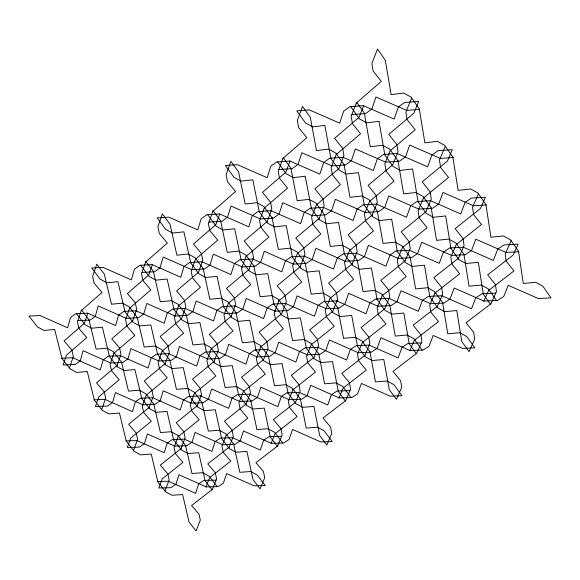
<?xml version="1.0" encoding="UTF-8"?>
<svg xmlns="http://www.w3.org/2000/svg" width="580" height="580" viewBox="0 0 580 580"><rect width="100%" height="100%" fill="white"/><g stroke="black" fill="none" stroke-linecap="round" stroke-linejoin="round"><path stroke-width="0.87" d="M69.426 368.075L73.356 356.352L71.826 349.972L64.068 340.96L84.484 323.183L87.841 313.171L75.61 313.773L70.477 317.528L67.686 327.83L39.991 315.52L29 316.064L37.41 326.888L44.015 330.455L54.665 329.44L62.038 358.578M114.173 352.575L110.062 364.392L111.541 370.765L119.234 379.726L98.76 396.916L95.439 406.486L107.445 406.065L112.549 402.52L115.442 392.58L142.926 404.818M129.797 307.618L125.577 319.761L127.049 326.286L134.828 335.428L113.963 353.176M101.674 409.567L105.691 398.068L104.219 391.783L96.548 382.88L117.073 365.531M116.863 366.132L120.995 354.315L119.524 347.884L111.773 338.807L132.69 320.885M132.472 321.501L136.721 309.365L135.249 302.774L127.412 293.516L148.741 275L152.373 264.618L139.758 265.321L134.408 269.243L131.356 279.915L103.03 267.38L91.698 268.018L100.188 279.147L106.93 282.793L117.914 281.662L125.026 311.736M146.465 394.588L142.267 406.181L143.695 412.452L151.293 421.305L130.718 438.088L127.317 447.477L139.309 447.129L144.434 443.678L147.4 433.92L174.739 446.114M162.429 350.494L158.115 362.406L159.536 368.829L167.221 377.855L146.247 395.183M178.836 305.181L174.406 317.419L175.82 323.995L183.592 333.21L162.212 351.103M195.707 258.593L191.146 271.179L192.56 277.914L200.419 287.317L178.611 305.805M133.516 450.537L137.627 439.256L136.206 433.072L128.622 424.277L149.256 407.341M149.046 407.928L153.265 396.343L151.844 390.007L144.181 381.038L165.213 363.551M164.988 364.153L169.331 352.248L167.917 345.767L160.167 336.618L181.605 318.55M181.381 319.174L185.839 306.936L184.433 300.295L176.596 290.964L198.462 272.288M198.23 272.933L202.819 260.348L201.412 253.54L193.488 244.02L215.796 224.714L219.726 213.948L206.705 214.767L201.115 218.856L197.787 229.919L168.802 217.152L157.115 217.892L165.67 229.346L172.557 233.073L183.903 231.826L190.719 262.878M178.35 436.073L174.072 447.441L175.443 453.618L182.954 462.369L162.277 478.747L158.804 487.954L170.774 487.686L175.921 484.322L178.966 474.745L206.154 486.888M194.648 392.827L190.247 404.507L191.618 410.828L199.208 419.746L178.132 436.653M211.395 348.384L206.871 360.39L208.235 366.864L215.912 375.963L194.423 393.421M228.607 302.709L223.96 315.041L225.308 321.675L233.073 330.955L211.163 349M246.304 255.729L241.526 268.424L242.868 275.217L250.719 284.686L228.368 303.34M264.516 207.408L259.594 220.465L260.935 227.425L268.873 237.097L246.065 256.382M164.966 491.006L169.164 479.935L167.794 473.846L160.297 465.153L181.032 448.623M180.815 449.203L185.129 437.835L183.758 431.6L176.19 422.74L197.316 405.674M197.091 406.268L201.521 394.588L200.165 388.209L192.502 379.175L214.049 361.543M213.817 362.152L218.37 350.153L217.014 343.614L209.279 334.399L231.246 316.18M231.014 316.81L235.69 304.471L234.342 297.779L226.512 288.376L248.929 269.54M248.689 270.186L253.496 257.498L252.162 250.64L244.245 241.033L267.119 221.567M266.873 222.227L271.817 209.17L270.49 202.137L262.486 192.335L285.839 172.195L290.08 161.015L276.631 161.958L270.795 166.235L267.17 177.712L237.488 164.698L225.417 165.547L234.044 177.342L241.084 181.156L252.815 179.785L259.303 211.881M226.461 434.623L221.973 446.078L223.286 452.298L230.796 461.107L209.619 477.608L205.987 486.896L218.124 486.62L223.387 483.227L226.591 473.577L254.004 485.808L265.227 485.554L257.266 475.085L250.705 471.54L239.815 472.309L233.631 444.041M243.535 391.036L238.924 402.81L240.229 409.175L247.819 418.165L226.229 435.203M261.08 346.245L256.338 358.346L257.636 364.871L265.306 374.035L243.295 391.638M279.118 300.193L274.246 312.635L275.536 319.319L283.294 328.671L260.84 346.862M297.678 252.829L292.661 265.625L293.937 272.477L301.781 282.025L278.871 300.832M316.767 204.088L311.605 217.261L312.874 224.279L320.805 234.03L297.417 253.482M336.422 153.917L331.107 167.475L332.362 174.681L340.38 184.636L316.506 204.762M228.795 447.847L233.305 436.392L232 430.113L224.431 421.189L246.079 403.985M245.84 404.579L250.48 392.812L249.182 386.382L241.534 377.283L263.61 359.506M263.363 360.122L268.134 348.022L266.844 341.439L259.108 332.151L281.626 313.78M281.38 314.411L286.281 301.97L285.005 295.22L277.182 285.744L300.164 266.749M299.904 267.402L304.95 254.606L303.681 247.689L295.771 238.01L319.232 218.37M318.964 219.037L324.155 205.864L322.9 198.773L314.904 188.892L338.858 168.57M338.582 169.251L343.925 155.694L342.686 148.422L334.595 138.323L359.063 117.283L363.645 105.669L349.747 106.742L343.643 111.222L339.692 123.141L309.278 109.874L296.808 110.838L305.508 122.996L312.707 126.897L324.836 125.389L330.955 158.587M293.132 389.224L288.303 401.084L289.55 407.508L297.134 416.556L275.021 433.738L271.114 443.337L283.627 442.982L289.108 439.444L292.581 429.461L320.617 441.916L332.188 441.583L324.162 430.824L317.47 427.206L306.233 428.069L300.36 398.909M311.504 344.07L306.544 356.272L307.77 362.841L315.44 372.084L292.885 389.833M330.39 297.642L325.293 310.184L326.511 316.926L334.261 326.351L311.25 344.694M349.827 249.879L344.578 262.784L345.789 269.693L353.619 279.313L330.136 298.287M369.83 200.724L364.421 214.006L365.618 221.089L373.542 230.912L349.559 250.538M390.42 150.111L384.852 163.785L386.034 171.049L394.045 181.09L369.554 201.398M411.633 97.976L405.899 112.063L407.066 119.524L415.164 129.782L390.137 150.807M295.3 402.868L300.157 391.007L298.925 384.533L291.276 375.361L313.896 357.439M313.642 358.056L318.637 345.861L317.412 339.22L309.684 329.868L332.76 311.337M332.5 311.975L337.632 299.432L336.422 292.632L328.613 283.076L352.169 263.922M351.9 264.574L357.186 251.669L355.982 244.695L348.087 234.944L372.142 215.122M371.867 215.796L377.304 202.507L376.115 195.358L368.133 185.39L392.703 164.879M392.421 165.576L398.018 151.895L396.851 144.558L388.774 134.371L413.881 113.136L418.68 101.413L404.557 102.508L398.3 107.025L394.139 119.052L363.45 105.683M362.681 341.867L357.49 354.162L358.657 360.789L366.313 370.098L343.208 387.991L339.003 397.945L351.915 397.488L357.628 393.805L361.391 383.467L390.064 396.154L402.005 395.734L393.929 384.671L387.092 380.973L375.485 381.93L369.96 351.835M382.445 295.053L377.101 307.704L378.254 314.498L385.997 323.995L362.413 342.497M402.781 246.884L397.286 259.905L398.424 266.865L406.247 276.566L382.169 295.706M423.719 197.301L418.057 210.7L419.18 217.841L427.09 227.751L402.498 247.551M445.28 146.232L439.451 160.036L440.553 167.366L448.55 177.487L423.429 197.983M364.668 355.961L369.895 343.672L368.735 336.98L361.021 327.548L384.671 308.864M384.402 309.502L389.767 296.858L388.629 290L380.828 280.372L404.978 261.043M404.695 261.703L410.227 248.689L409.096 241.657L401.208 231.819L425.879 211.823M425.589 212.505L431.281 199.1L430.172 191.886L422.197 181.837L447.405 161.138L452.277 149.654L438.19 150.641L431.911 155.041L427.67 166.83L397.162 153.519M435.29 292.429L429.708 305.181L430.788 312.025L438.516 321.603L414.352 340.264L409.835 350.581L423.161 350.03L429.12 346.173L433.195 335.457L462.55 348.392L474.875 347.877L466.74 336.487L459.759 332.71L447.767 333.783L442.62 302.695M456.561 243.846L450.812 256.976L451.878 263.994L459.686 273.774L435.007 293.081M478.457 193.829L472.54 207.343L473.584 214.549L481.48 224.54L456.264 244.521M437.088 306.994L442.7 294.241L441.634 287.325L433.84 277.617L458.599 258.122M458.309 258.789L464.087 245.659L463.036 238.569L455.162 228.65L480.458 208.474L485.409 197.229L471.351 198.113L465.059 202.391L460.738 213.94L430.418 200.687M511.176 240.758L505.173 254.004L506.159 261.08L513.952 270.94L488.657 290.421L483.8 301.121L497.56 300.462L503.788 296.431L508.196 285.317L538.262 298.497L551 297.888L542.822 286.15L535.681 282.286L523.276 283.482L518.549 251.336M81.258 310.641L102.015 292.458L94.149 283.2L92.611 276.566L96.737 264.19L104.284 274.108L111.483 304.224L122.431 303.144L129.151 306.776L137.54 317.789M145.631 262.051L167.33 243.1L159.377 233.581L157.905 226.729L162.364 213.889L169.983 224.105L176.893 255.207L188.188 254.011L195.061 257.723L203.507 269.062M212.817 211.338L235.516 191.574L227.476 181.772L226.084 174.689L230.905 161.37L238.583 171.89L245.173 204.037L256.846 202.717L263.864 206.516L272.382 218.189M282.996 158.362L306.769 137.728L298.649 127.636L297.33 120.306L302.55 106.474L310.286 117.312L316.513 150.568L328.584 149.118L335.762 153.004L344.346 165.024M356.381 102.972L381.307 81.403L373.099 70.999L371.874 63.416L377.507 49.025L385.309 60.211L391.137 94.641L403.629 93.054L410.974 97.027L419.615 109.424L406.768 110.403L375.956 96.998L371.867 109.054L365.704 113.535L351.828 114.593M129.579 308.241L150.851 289.906L142.992 280.575L141.513 273.89L145.856 261.413L153.388 271.404L160.312 301.767L171.426 300.672L178.198 304.333L186.557 315.433M195.475 259.238L217.718 240.12L209.771 230.528L208.365 223.619L213.056 210.678L220.646 220.965L227.266 252.329L238.743 251.118L245.659 254.859L254.091 266.285M264.262 208.075L287.549 188.13L279.517 178.256L278.19 171.114L283.25 157.673L290.906 168.28L297.185 200.702L309.046 199.368L316.114 203.188L324.611 214.955M336.146 154.613L360.543 133.784L352.43 123.612L351.19 116.218L356.656 102.254L364.37 113.187L370.265 146.733L382.532 145.268L389.767 149.183L398.322 161.305M229.02 447.267L207.792 463.92L215.281 472.678L216.587 478.812L212.193 489.962L205.095 480.748L198.737 452.741L187.956 453.531L181.431 450L173.347 439.502M295.546 402.266L273.376 419.608L280.938 428.598L282.185 434.927L277.457 446.47L270.309 437.001L264.241 408.117L253.126 409.009L246.464 405.405L238.322 394.61M364.936 355.337L341.765 373.411L349.399 382.648L350.567 389.18L345.492 401.135L338.292 391.399L332.55 361.587L321.074 362.587L314.266 358.904L306.066 347.804M437.371 306.349L413.127 325.192L420.834 334.696L421.921 341.446L416.462 353.836L409.219 343.817L403.839 313.033L391.986 314.135L385.026 310.373L376.768 298.954M212.418 489.397L191.588 505.528L198.998 514.119L200.31 520.115L196.033 530.976L189.007 521.935L182.62 494.559L172.021 495.276L165.576 491.789L157.579 481.494L168.504 481.24L195.598 493.348L198.701 483.792L203.921 480.407L216.072 480.124M277.697 445.882L255.954 462.673L263.436 471.489L264.69 477.666L260.094 488.904L253.011 479.616L246.913 451.407L235.98 452.212L229.405 448.652L221.343 438.074M345.745 400.526L323.038 418.013L330.593 427.068L331.767 433.441L326.83 445.077L319.703 435.529L313.918 406.428L302.637 407.334L295.923 403.702L287.803 392.827M416.745 353.205L393.001 371.432L400.628 380.741L401.723 387.324L396.415 399.373L389.238 389.557L383.808 359.52L372.15 360.528L365.291 356.816L357.113 345.629M490.883 303.797L466.03 322.799L473.729 332.383L474.745 339.184L469.046 351.683L461.818 341.576L456.764 310.546L444.722 311.663L437.712 307.871L429.483 296.358M343.302 157.289L329.643 158.246L323.669 162.559L319.841 174.138L289.891 161.03M397.358 153.504L383.489 154.476L377.37 158.833L373.332 170.513L343.106 157.303M278.784 169.549L292.211 168.62L298.098 164.336L301.854 152.736L331.919 165.887M331.731 165.894L345.368 164.959L351.4 160.638L355.359 148.929L385.7 162.175M385.504 162.19L399.359 161.24L405.536 156.875L409.705 145.058L440.329 158.412L453.154 157.528L444.628 145.297L437.334 141.353L424.864 142.847L419.318 108.996M271.237 210.707L258.02 211.54L252.3 215.666L248.784 226.823L219.537 213.962M323.546 207.415L310.126 208.256L304.268 212.425L300.556 223.677L271.056 210.721M376.666 204.073L363.036 204.929L357.041 209.133L353.126 220.48L323.357 207.423M430.614 200.673L416.774 201.55L410.633 205.791L406.515 217.239L376.471 204.08M208.916 222.111L221.915 221.306L227.548 217.21L230.999 206.03L260.355 218.928M260.166 218.943L273.368 218.124L279.139 213.991L282.779 202.717L312.395 215.709M312.207 215.724L325.612 214.897L331.521 210.721L335.356 199.346L365.24 212.447M365.052 212.454L378.667 211.613L384.714 207.408L388.76 195.931L418.912 209.126M418.716 209.141L432.542 208.285L438.741 204.037L442.989 192.458L473.425 205.755L486.221 204.965L477.811 192.901L470.576 188.986L458.12 190.37L452.857 157.107M202.275 261.827L189.479 262.537L183.998 266.495L180.772 277.247L152.199 264.625M252.931 258.985L239.939 259.717L234.327 263.704L230.92 274.55L202.101 261.834M304.355 256.106L291.167 256.846L285.425 260.869L281.822 271.81L252.749 258.999M356.562 253.185L343.171 253.931L337.292 257.991L333.5 269.026L304.174 256.121M409.574 250.219L395.973 250.981L389.963 255.069L385.968 266.198L356.374 253.199M463.405 247.203L449.594 247.979L443.439 252.104L439.248 263.327L409.386 250.226M142.02 272.433L154.621 271.744L160.022 267.822L163.183 257.041L191.857 269.7M191.683 269.707L204.464 269.004L209.996 265.053L213.338 254.178L242.266 266.93M242.085 266.938L255.062 266.227L260.717 262.24L264.248 251.278L293.429 264.125M293.248 264.132L306.421 263.407L312.214 259.383L315.933 248.327L345.375 261.268M345.187 261.283L358.563 260.543L364.494 256.483L368.409 245.333L398.119 258.375M397.931 258.383L411.51 257.636L417.578 253.54L421.696 242.295L451.675 255.432M451.479 255.446L465.276 254.685L471.489 250.553L475.817 239.206L506.064 252.445L518.832 251.742L510.545 239.852L503.353 235.958L490.926 237.249L485.931 204.551M136.22 310.786L123.816 311.395L118.559 315.187L115.601 325.568L87.667 313.178M185.317 308.371L172.724 308.995L167.352 312.808L164.22 323.277L136.046 310.793M235.139 305.921L222.357 306.552L216.862 310.401L213.549 320.95L185.143 308.379M285.708 303.434L272.738 304.072L267.105 307.951L263.617 318.594L234.958 305.928M337.031 300.904L323.865 301.556L318.108 305.471L314.433 316.194L285.527 303.442M389.137 298.345L375.775 298.997L369.88 302.949L366.009 313.765L336.849 300.918M442.04 295.742L428.468 296.409L422.436 300.396L418.368 311.3L388.948 298.352M495.755 293.096L481.98 293.777L475.803 297.794L471.533 308.792L441.851 295.749M77.916 320.66L90.132 320.073L95.316 316.317L98.209 305.906L126.237 318.333M126.07 318.348L138.46 317.746L143.76 313.961L146.827 303.463L175.095 315.984M174.921 315.991L187.499 315.389L192.923 311.562L196.163 300.991L224.677 313.599M224.496 313.606L237.263 312.99L242.81 309.14L246.239 298.475L275 311.177M274.818 311.185L287.767 310.561L293.444 306.675L297.054 295.923L326.069 308.712M325.887 308.727L339.039 308.089L344.846 304.166L348.645 293.328L377.913 306.218M377.725 306.226L391.079 305.587L397.024 301.629L401.019 290.703L430.548 303.688M430.36 303.695L443.917 303.043L450 299.048L454.198 288.028L483.995 301.114M120.509 355.707L108.3 356.221L103.146 359.883L100.267 369.996L72.725 357.737L61.756 358.208L70.057 368.887L76.618 372.44L87.261 371.497L94.38 400.185M168.823 353.648L156.433 354.177L151.155 357.867L148.118 368.053L120.343 355.714M217.833 351.56L205.262 352.096L199.868 355.815L196.656 366.089L168.649 353.655M267.576 349.443L254.816 349.986L249.298 353.735L245.905 364.088L217.66 351.567M318.05 347.297L305.102 347.848L299.454 351.625L295.887 362.065L267.394 349.45M369.279 345.114L356.135 345.673L350.356 349.486L346.608 360.006L317.869 347.304M421.283 342.896L407.943 343.469L402.027 347.311L398.083 357.918L369.09 345.122M110.541 363.015L122.743 362.507L127.941 358.839L130.921 348.631L158.797 361.006M158.623 361.014L170.999 360.499L176.32 356.809L179.466 346.514L207.575 358.984M207.401 358.991L219.958 358.469L225.395 354.743L228.723 344.368L257.07 356.925M256.896 356.932L269.635 356.403L275.203 352.647L278.704 342.193L307.298 354.837M307.117 354.844L320.051 354.308L325.75 350.523L329.433 339.981L358.281 352.72M358.092 352.727L371.222 352.183L377.043 348.363L380.922 337.734L410.024 350.574M152.772 397.699L140.577 398.141L135.394 401.708L132.443 411.626L105.052 399.424L94.098 399.816L102.297 410.372L108.815 413.895L119.444 413.033L126.317 441.271M200.999 395.959L188.631 396.408L183.338 400.004L180.221 410.002L152.598 397.706M249.936 394.197L237.387 394.647L231.971 398.272L228.68 408.349L200.825 395.966M299.584 392.406L286.853 392.863L281.314 396.517L277.849 406.667L249.762 394.204M349.972 390.587L337.045 391.05L331.383 394.733L327.736 404.971L299.411 392.406M142.76 404.825L154.94 404.398L160.16 400.831L163.219 390.804L190.936 403.136M190.762 403.143L203.116 402.709L208.459 399.113L211.686 389.013L239.634 401.425M239.46 401.433L251.995 400.998L257.455 397.365L260.855 387.186L289.05 399.692M288.869 399.7L301.586 399.257L307.175 395.596L310.757 385.337L339.184 397.938M184.621 439.169L172.448 439.531L167.243 443.011L164.22 452.748L136.974 440.59L126.034 440.909L134.132 451.334L140.614 454.836L151.235 454.053L157.854 481.857M232.776 437.74L220.429 438.103L215.107 441.612L211.917 451.421L184.447 439.176M281.626 436.283L269.098 436.66L263.661 440.191L260.297 450.073L232.602 437.74M174.573 446.114L186.731 445.766L191.973 442.286L195.105 432.455L222.669 444.737M222.495 444.737L234.835 444.382L240.192 440.873L243.491 430.969L271.288 443.337M463.217 247.21L493.348 260.413L497.749 249.095L504.056 244.927L518.085 244.144L513.061 255.156L487.671 274.826L495.458 284.613L496.451 291.588L490.586 304.449L483.285 294.125L478.311 262.305L466.052 263.53L458.939 259.688L450.624 247.921M110.715 363.007L83.078 350.712L80.265 360.847L75.175 364.479L63.155 364.979L66.403 355.221L86.768 337.618L78.989 328.548L77.452 322.067L81.461 310.024L88.928 319.739L96.135 349.153L106.901 348.16L113.535 351.748L121.829 362.543M154.026 404.434L145.841 393.776L139.251 390.209L128.492 391.123L121.546 362.166M185.825 445.795L177.734 435.268L171.187 431.73L160.442 432.564L153.743 404.064M217.217 486.642L209.235 476.245L202.725 472.729L191.994 473.483L185.542 445.433M76.524 313.722L84.919 324.626L91.567 328.229L102.377 327.192L109.497 356.555M109.207 356.185L117.493 366.951L124.106 370.526L134.908 369.576L141.766 398.474M141.484 398.105L149.669 408.74L156.237 412.293L167.018 411.416L173.63 439.865M170.071 360.535L161.798 349.668L155.114 346.05L144.188 347.05L137.25 317.412M202.195 402.745L194.024 392.007L187.383 388.411L176.465 389.339L169.788 360.165M233.914 444.411L225.845 433.811L219.247 430.244L208.343 431.085L201.912 402.368M124.736 311.351L133.11 322.342L139.816 325.967L150.793 324.923L157.637 354.51M157.354 354.133L165.619 364.979L172.282 368.583L183.244 367.618L189.834 396.742M189.551 396.372L197.715 407.08L204.334 410.662L215.281 409.777L221.625 438.444M219.015 358.505L210.765 347.55L204.03 343.911L192.937 344.919L186.274 315.049M251.06 401.026L242.911 390.209L236.227 386.592L225.142 387.527L218.732 358.128M282.692 443.004L274.644 432.332L268.004 428.736L256.933 429.584L250.777 400.657M140.701 265.27L149.161 276.486L155.962 280.162L167.12 279.024L173.949 309.329M173.659 308.944L182.018 320.015L188.768 323.669L199.911 322.611L206.487 352.437M206.197 352.053L214.448 362.986L221.154 366.611L232.283 365.639L238.605 394.987M236.314 313.033L227.969 301.854L221.147 298.163L209.858 299.273L203.218 268.671M268.685 356.446L260.449 345.404L253.67 341.736L242.404 342.758L236.024 312.649M300.643 399.286L292.508 388.39L285.773 384.75L274.521 385.685L268.402 356.062M190.429 262.486L198.875 273.789L205.719 277.494L217.05 276.341L223.597 306.885M223.307 306.501L231.645 317.659L238.445 321.342L249.762 320.269L256.048 350.327M255.765 349.943L263.994 360.956L270.751 364.61L282.047 363.631L288.079 393.204M286.803 310.605L278.487 299.331L271.607 295.611L260.152 296.735L253.801 265.887M319.087 354.351L310.873 343.222L304.043 339.532L292.603 340.562L286.513 310.22M350.951 397.525L342.845 386.541L336.059 382.873L324.633 383.822L318.804 353.967M207.676 214.709L216.21 226.251L223.155 230.006L234.675 228.752L241.2 260.058M240.903 259.659L249.327 271.056L256.222 274.782L267.735 273.615L273.985 304.413M273.702 304.021L282.01 315.266L288.862 318.971L300.353 317.891L306.349 348.188M305.435 263.465L297.032 251.945L290.058 248.175L278.4 249.4L272.092 217.783M338.053 308.139L329.759 296.779L322.835 293.031L311.192 294.161L305.145 263.066M370.243 352.227L362.058 341.011L355.17 337.292L343.556 338.336L337.77 307.748M259.006 211.475L267.518 223.119L274.514 226.903L286.223 225.627L292.436 257.187M292.146 256.795L300.541 268.279L307.494 272.035L319.181 270.853L325.133 301.897M324.844 301.506L333.137 312.837L340.039 316.571L351.712 315.484L357.396 346.021M357.57 260.601L349.189 248.994L342.164 245.195L330.317 246.435L324.321 214.549M390.079 305.631L381.814 294.183L374.832 290.406L363.007 291.551L357.28 260.202M422.16 350.066L414.004 338.771L407.073 335.015L395.27 336.074L389.796 305.239M277.632 161.885L286.237 173.782L293.335 177.625L305.247 176.24L311.416 208.604M311.126 208.198L319.609 219.929L326.663 223.742L338.553 222.452L344.455 254.279M344.165 253.88L352.538 265.459L359.542 269.243L371.417 268.047L377.051 299.345M330.658 158.173L339.235 170.165L346.39 174.036L358.498 172.637L364.341 205.276M364.051 204.863L372.512 216.695L379.617 220.538L391.703 219.233L397.278 251.329M396.988 250.923L405.333 262.595L412.387 266.409L424.451 265.198L429.765 296.757M377.645 211.678L369.177 199.817L362.05 195.96L350.001 197.309L344.049 164.611M410.495 257.694L402.143 245.993L395.067 242.164L383.032 243.419L377.355 211.265M442.902 303.094L434.659 291.544L427.627 287.738L415.621 288.905L410.205 257.288M350.777 106.662L359.448 118.929L366.705 122.851L379.03 121.329L384.815 154.824M384.518 154.403L393.073 166.496L400.28 170.397L412.583 168.976L418.093 201.898M417.803 201.485L426.235 213.411L433.39 217.282L445.672 215.963L450.914 248.327M431.513 208.343L423.074 196.388L415.889 192.502L403.644 193.872L398.025 160.892M464.247 254.743L455.923 242.948L448.789 239.083L436.559 240.359L431.223 207.937M496.538 300.505L488.324 288.869L481.24 285.034L469.032 286.215L463.957 254.337"/></g></svg>
